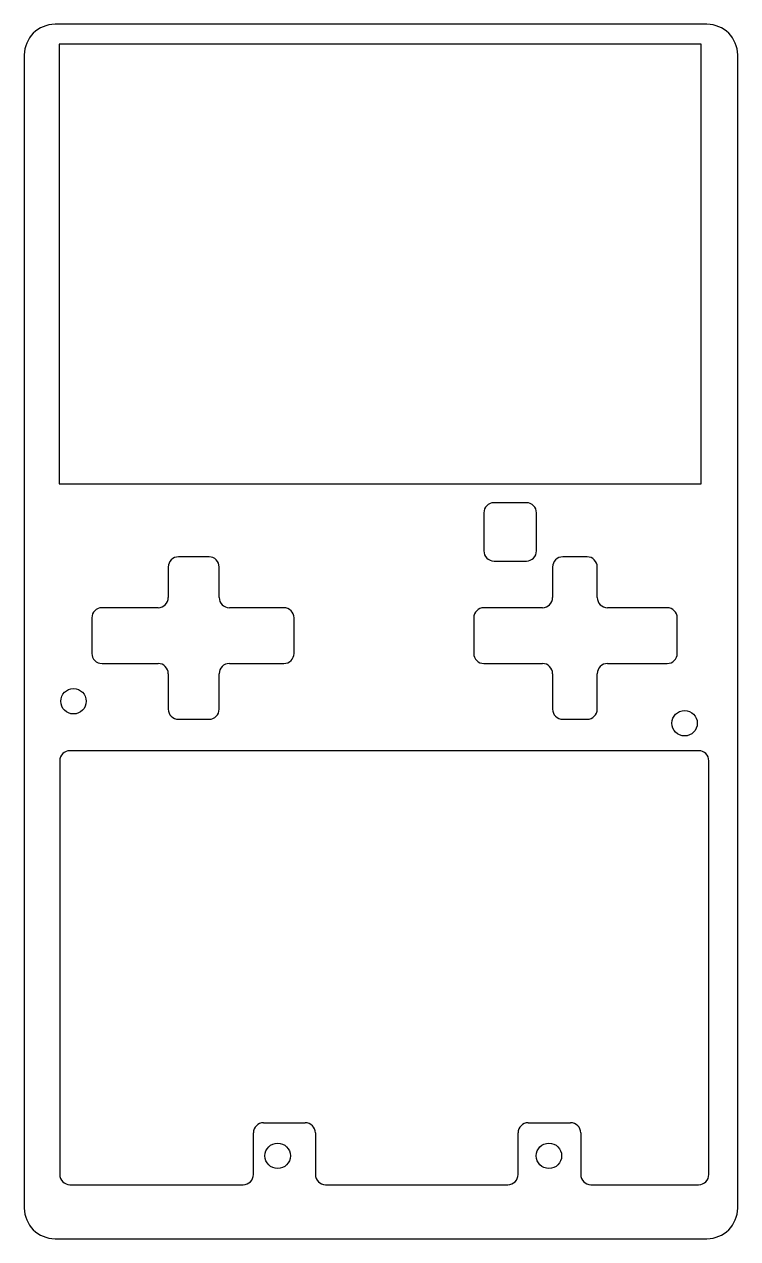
# Model space of a CAD drawing. Header units: millimetres. Extents: x -35 to 35, y -60 to 60.
import ezdxf

# ---------------------------------------------------------------- set-up
doc = ezdxf.new("R2010")
doc.units = ezdxf.units.MM

msp = doc.modelspace()

# ---------------------------------------------------------------- linework, layer by layer
at = {"color": 7, "linetype": 'Continuous', "lineweight": 25}
for p, q in [((32.05, 59.71), (-32.05, 59.71)), ((31.49, 57.75), (-31.63, 57.75)), ((-31.63, 57.75), (-31.63, 14.52)), ((31.49, 14.52), (31.49, 57.75)), ((-35.07, 56.69), (-35.07, -56.69)), ((35.07, -56.69), (35.07, 56.69)), ((-31.63, 14.52), (31.49, 14.52)), ((14.29, 12.66), (11.11, 12.66)), ((10.11, 11.66), (10.11, 7.93)), ((15.29, 7.93), (15.29, 11.66)), ((-16.91, 7.34), (-19.92, 7.34)), ((20.26, 7.34), (17.87, 7.34)), ((-20.92, 6.34), (-20.92, 3.34)), ((-15.91, 3.34), (-15.91, 6.34)), ((11.11, 6.93), (14.29, 6.93)), ((16.87, 6.34), (16.87, 3.34)), ((21.26, 3.34), (21.26, 6.34)), ((-28.43, 1.34), (-28.43, -2.15)), ((-21.92, 2.34), (-27.43, 2.34)), ((-9.55, 2.34), (-14.91, 2.34)), ((-8.55, -2.15), (-8.55, 1.34)), ((9.12, 1.34), (9.12, -2.15)), ((15.87, 2.34), (10.12, 2.34)), ((28.13, 2.34), (22.26, 2.34)), ((29.13, -2.15), (29.13, 1.34)), ((-27.43, -3.15), (-21.92, -3.15)), ((-14.91, -3.15), (-9.55, -3.15)), ((10.12, -3.15), (15.87, -3.15)), ((22.26, -3.15), (28.13, -3.15)), ((-20.92, -4.15), (-20.92, -7.63)), ((-15.91, -7.63), (-15.91, -4.15)), ((16.87, -4.15), (16.87, -7.63)), ((21.26, -7.63), (21.26, -4.15)), ((-19.92, -8.63), (-16.91, -8.63)), ((17.87, -8.63), (20.26, -8.63)), ((31.23, -11.72), (-30.58, -11.72)), ((-31.58, -12.72), (-31.58, -53.4)), ((32.23, -53.4), (32.23, -12.72)), ((-11.54, -48.31), (-7.45, -48.31)), ((14.48, -48.31), (18.64, -48.31)), ((-12.54, -53.4), (-12.54, -49.31)), ((-6.45, -49.31), (-6.45, -53.4)), ((13.48, -53.4), (13.48, -49.31)), ((19.64, -49.31), (19.64, -53.4)), ((-30.58, -54.4), (-13.54, -54.4)), ((-5.45, -54.4), (12.48, -54.4)), ((20.64, -54.4), (31.23, -54.4)), ((-32.05, -59.71), (32.05, -59.71))]:
    msp.add_line(p, q, dxfattribs=at)
for centre in [(-30.23, -6.86), (29.85, -9.02), (-10.16, -51.56), (16.51, -51.56)]:
    msp.add_circle(centre, 1.25, dxfattribs=at)
for centre, radius, start, end in [((-32.05, 56.69), 3.02, 90, 180), ((32.05, 56.69), 3.02, 0, 90), ((11.11, 11.66), 1, 90, 180), ((14.29, 11.66), 1, 0, 90), ((-19.92, 6.34), 1, 90, 180), ((-16.91, 6.34), 1, 0, 90), ((11.11, 7.93), 1, 180, 270), ((14.29, 7.93), 1, 270, 0), ((17.87, 6.34), 1, 90, 180), ((20.26, 6.34), 1, 0, 90), ((-21.92, 3.34), 1, 270, 0), ((-14.91, 3.34), 1, 180, 270), ((15.87, 3.34), 1, 270, 0), ((22.26, 3.34), 1, 180, 270), ((-27.43, 1.34), 1, 90, 180), ((-9.55, 1.34), 1, 0, 90), ((10.12, 1.34), 1, 90, 180), ((28.13, 1.34), 1, 0, 90), ((-27.43, -2.15), 1, 180, 270), ((-9.55, -2.15), 1, 270, 0), ((10.12, -2.15), 1, 180, 270), ((28.13, -2.15), 1, 270, 0), ((-21.92, -4.15), 1, 0, 90), ((-14.91, -4.15), 1, 90, 180), ((15.87, -4.15), 1, 0, 90), ((22.26, -4.15), 1, 90, 180), ((-19.92, -7.63), 1, 180, 270), ((-16.91, -7.63), 1, 270, 0), ((17.87, -7.63), 1, 180, 270), ((20.26, -7.63), 1, 270, 0), ((-30.58, -12.72), 1, 90, 180), ((31.23, -12.72), 1, 0, 90), ((-11.54, -49.31), 1, 90, 180), ((-7.45, -49.31), 1, 0, 90), ((14.48, -49.31), 1, 90, 180), ((18.64, -49.31), 1, 0, 90), ((-30.58, -53.4), 1, 180, 270), ((-13.54, -53.4), 1, 270, 0), ((-5.45, -53.4), 1, 180, 270), ((12.48, -53.4), 1, 270, 0), ((20.64, -53.4), 1, 180, 270), ((31.23, -53.4), 1, 270, 0), ((-32.05, -56.69), 3.02, 180, 270), ((32.05, -56.69), 3.02, 270, 0)]:
    msp.add_arc(centre, radius, start, end, dxfattribs=at)

doc.saveas('drawing.dxf')
